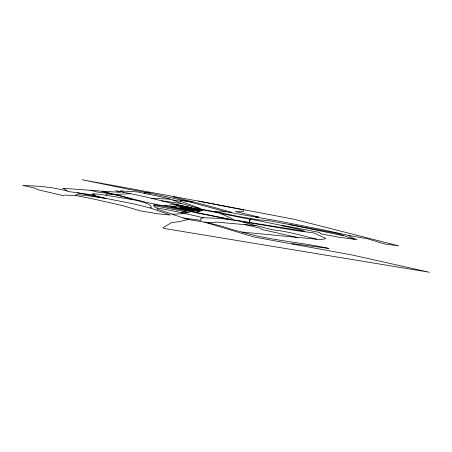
<?xml version="1.0" encoding="UTF-8"?>
<svg xmlns="http://www.w3.org/2000/svg" width="452" height="452" viewBox="0 0 452 452"><rect width="100%" height="100%" fill="white"/><g stroke="black" fill="none" stroke-linecap="round" stroke-linejoin="round"><path stroke-width="0.68" d="M250.425 218.474L249.301 222.407L232.3 219.627L195.383 212.333L198.462 211.807L203.146 209.914L196.061 212.124L164.138 205.609M281.76 225.446L250.414 219.096L249.301 222.407L304.993 231.305L298.992 229.283L281.313 225.638L282.088 225.271L319.688 232.458L320.468 233.791L339.746 237.345L356.995 239.611L352.616 238.034L348.616 235.419L324.203 230.023L278.952 221.147L225.407 211.705L188.501 201.592L150.177 193.145L128.475 189.23L82.089 179.743L198.422 201.089L294.032 219.254L398.687 245.86L384.573 243.95L367.956 238.91L348.616 235.419M150.25 207.976L170.415 215.016L157.759 213.762L140.38 210.903L122.933 205.705L93.57 199.038L76.258 195.62L75.563 194.987L76.976 194.637L86.451 195.535L106.774 198.62L93.83 195.383L95.485 195.298L91.914 193.925L94.451 193.744L105.904 195.236L106.649 193.993C115.503 194.275 124.176 196.806 132.521 199.62C138.538 200.886 144.68 202.061 150.075 205.163L151.516 207.118L150.25 207.976L133.436 203.824L77.388 192.789L69.885 191.75L67.258 191.123L65.709 189.789L62.828 188.269L99.835 190.976L113.294 194.433M183.631 218.017L188.168 219.502L206.457 222.429L221.955 226.249L231.339 229.294L242.091 232.096L316.773 239.238L321.937 239.611L325.852 238.453L313.869 232.927L298.105 230.882L231.198 219.802L221.463 218.525L203.372 217.728L200.558 218.796L201.095 220.401L183.631 218.017L172.229 214.265L185.111 213.536M194.241 210.186L195.716 209.751M189.382 210.44L191.106 209.948L194.637 210.666M193.507 209.259L194.134 209.078M187.083 209.971L188.653 209.536L179.444 207.66L177.777 208.078M189.659 209.253L191.179 208.83M185.083 208.321L186.642 207.909M174.5 207.411L176.393 206.954L172.63 206.185M180.077 206.061L179.026 206.315L176.167 205.733M188.168 219.502L179.065 221.695L171.517 222.593L162.935 227.831L163.432 228.339L429.4 272.257L351.859 254.922L253.984 237.006L204.519 222.118M174.223 196.727L173.184 196.902L204.626 204.807L231.91 212.372L229.622 212.446M291.693 243.91L293.297 243.747L328.649 248.402C299.981 242.069 270.381 240.532 242.091 232.096M114.983 194.535L130.571 193.671L147.233 197.264L178.37 204.937M250.312 219.384L200.451 209.344L199.066 209.378L177.224 204.694M130.571 193.671L123.458 192.269L120.238 190.868L137.544 191.914C152.109 195.428 167.511 196.716 181.054 203.502C195.552 207.185 210.191 212.864 225.407 211.705M181.207 212.722L189.433 212.66L153.482 205.451L155.403 207.734C171.54 210.253 187.467 214.062 203.372 217.728M177.37 204.688L171.455 204.722L169.89 205.231L162.652 205.705L145.697 202.213L102.152 191.123L120.531 192.394L115.3 190.659L123.458 192.269M255.595 217.016L258.81 217.096L235.306 211.502L241.114 211.796L243.848 211.152L243.656 209.948L198.422 201.089M206.457 222.429L214.344 222.655L215.429 222L256.064 225.644L272.381 229.757L282.76 231.209L293.263 233.351L316.773 239.238M151.443 198.304L169.963 199.129M76.258 195.62L64.653 195.089L62.647 195.513L38.188 189.767L34.019 187.93L22.6 185.376L39.386 186.309L51.087 187.563L66.839 190.693L67.258 191.123M150.177 193.145L144.024 192.614L144.798 193.422M192.388 201.982L180.077 200.417L180.376 201.247L199.948 208.327M109.616 193.552L97.061 191.981L90.807 190.388M181.054 203.502L161.5 200.79M95.485 195.298L77.388 192.789M105.904 195.236L132.521 199.62M172.986 199.925L180.376 201.247M215.237 211.807L241.006 216.937L259.584 219.966L267.889 220.497L333.921 232.769C341 233.904 347.215 237.379 354.153 239.153M343.65 235.774L289.755 224.571M177.822 205.581L197.513 209.807M231.198 219.802L186.619 210.83L183.721 211.513L186.224 210.92L158.957 205.417L153.686 204.796L155.386 205.829M297.924 237.639L261.516 229.407L260.736 228.294L244.323 224.446M195.874 207.903L200.451 209.344M240.198 221.277L256.064 225.644M172.562 214.242L157.228 209.112L157.347 208.022M220.231 213.519L232.062 218.48L232.3 219.627M200.253 210.677L198.835 211.118L180.512 207.395L182.116 206.988L200.253 210.677M198.434 209.53L192.953 211.169L170.692 206.637L179.348 205.434L198.434 209.53M190.863 207.626L179.534 205.609L190.863 207.626"/></g></svg>
